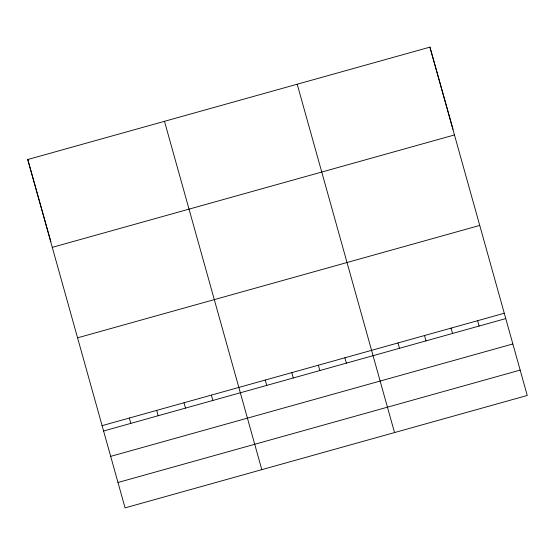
<?xml version="1.0" encoding="UTF-8"?>
<svg xmlns="http://www.w3.org/2000/svg" width="555" height="555" viewBox="0 0 555 555"><rect width="100%" height="100%" fill="white"/><g stroke="black" fill="none" stroke-linecap="round" stroke-linejoin="round"><path stroke-width="0.83" d="M429.924 47.126L527.25 395.472L125.076 507.874L27.75 159.528L429.924 47.126L453.026 129.315M52.246 247.363L454.42 134.962M77.478 337.856L479.652 225.455M101.974 425.685L504.148 313.284M103.473 431.027L505.647 318.619M110.605 456.383L512.778 343.982M117.944 482.51L520.118 370.109M477.605 320.7L479.104 326.042M451.062 328.123L452.561 333.458M424.519 335.539L426.018 340.881M397.977 342.962L399.475 348.297M394.536 432.56L297.209 84.221M344.891 357.795L346.389 363.137M318.341 365.218L319.846 370.553M291.798 372.634L293.304 377.969M265.255 380.05L266.754 385.392M261.814 469.655L164.488 121.316M211.365 395.111L212.863 400.453M184.017 402.757L185.516 408.091M156.67 410.402L158.168 415.737M129.322 418.047L130.82 423.382M27.75 159.528L43.491 215.541M43.72 216.353L50.852 241.716"/></g></svg>
